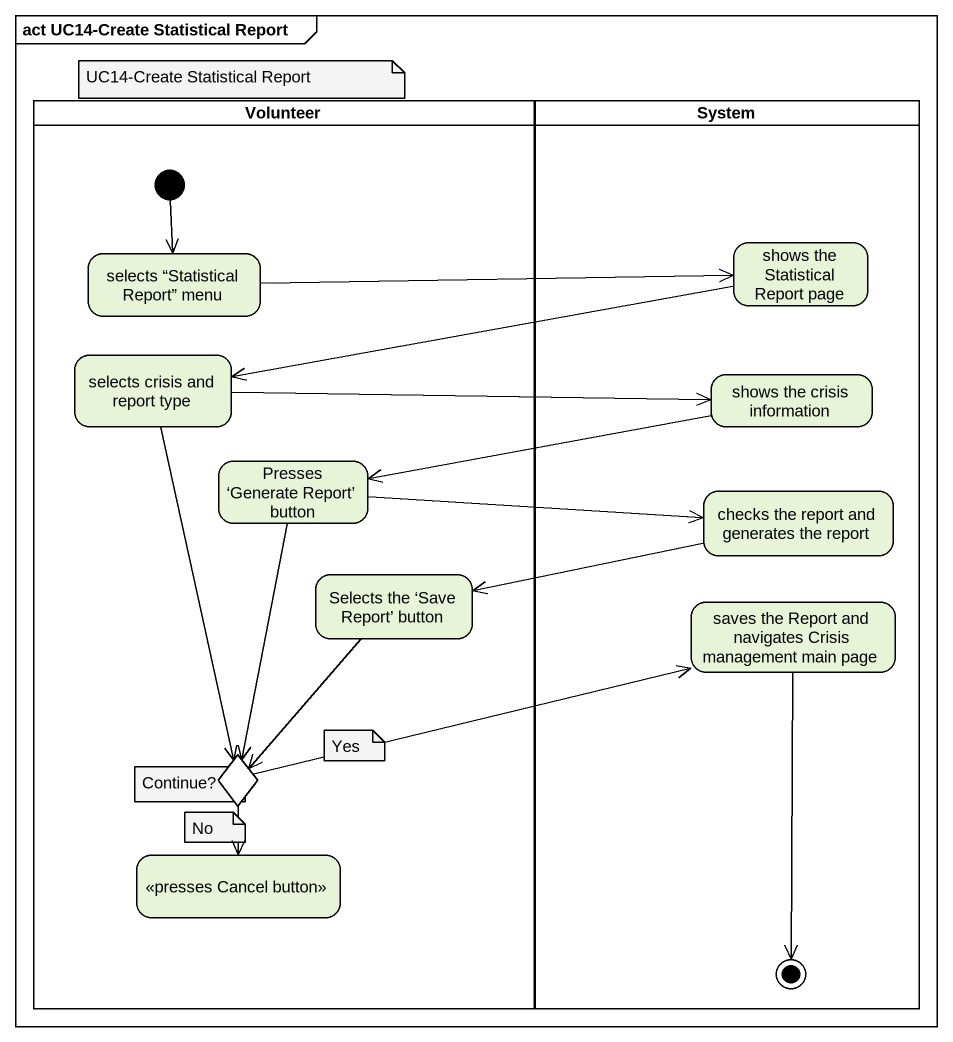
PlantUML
@startuml
mainframe act UC14-Create Statistical Report
hide empty description
state Volunteer <<partition>> {
  state "selects “Statistical Report” menu" as selects_Statistical_Report
  state "selects crisis and report type" as selects_crisis_and_report
  state "Presses ‘Generate Report’ button" as Presses_Generate_Report
  state "Selects the ‘Save Report’ button" as Selects_the_Save_Report
  state choice1 <<choice>>
  state " " as state1 <<presses Cancel button>>
  [*] --> selects_Statistical_Report
}
state System <<partition>> {
  state "shows the Statistical Report page" as shows_the_Statistical
  state "shows the crisis information" as shows_the_crisis_information
  state "checks the report and generates the report" as checks_the_report_and
  state "saves the Report and navigates Crisis management main page" as saves_the_Report_and
  saves_the_Report_and --> [*]
}
selects_Statistical_Report -right-> shows_the_Statistical
shows_the_Statistical -left-> selects_crisis_and_report
selects_crisis_and_report -right-> shows_the_crisis_information
selects_crisis_and_report --> choice1
shows_the_crisis_information -left-> Presses_Generate_Report
Presses_Generate_Report -right-> checks_the_report_and
Presses_Generate_Report --> choice1
checks_the_report_and -left-> Selects_the_Save_Report
Selects_the_Save_Report --> choice1
choice1 -right-> saves_the_Report_and
choice1 --> state1
note as N1
  UC14-Create Statistical Report
end note
note as N2
  Yes
end note
note as N3
  Continue?
end note
note as N4
  No
end note
@enduml
